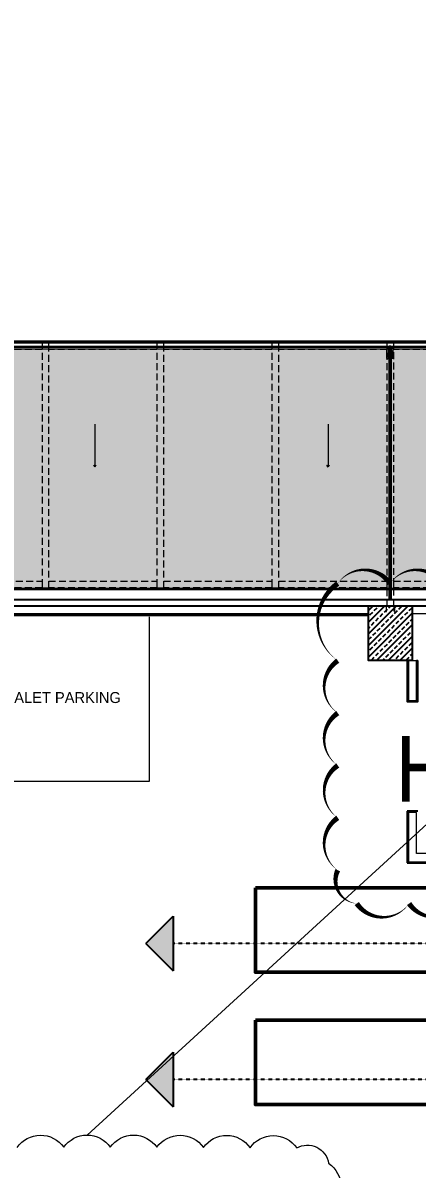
# Model space of a CAD drawing. Header units: metres. Extents: x -11418 to 773, y -8631 to 3561.
# Drawn here: x -5750 to -5029, y -1774 to 317 of the extents above; entities that cross this region are included whole.
import ezdxf
from ezdxf.enums import TextEntityAlignment as Align

# ---------------------------------------------------------------- set-up
doc = ezdxf.new("R2010")
doc.units = ezdxf.units.M
doc.header["$LTSCALE"] = 0.01
doc.header["$MEASUREMENT"] = 0
for name, pattern in [('DASHED2', [9.525, 6.35, -3.175]), ('HIDDEN2', [0.1875, 0.125, -0.0625]), ('IKEA Long Dashed', [2.5, 2, -0.5])]:
    doc.linetypes.add(name, pattern=pattern)
doc.layers.get('0').update_dxf_attribs({"color": 30, "lineweight": 0})
for name, color, linetype, lineweight in [('Ag-040', 2, 'Continuous', 20), ('AG-ELEV-03', 9, 'Continuous', 20), ('AG-Notation_Slope', 255, 'Continuous', 9), ('AG-Steel-Hidden', 197, 'HIDDEN2', 20), ('AG-Wall', 4, 'Continuous', 20), ('Cephe Duvarı', 3, 'Continuous', 30), ('HOLD', 7, 'Continuous', 0), ('SP2-Flooring', 4, 'DASHED2', 9), ('SSN_PBC-AM_0', 5, 'Continuous', 50)]:
    doc.layers.add(name, color=color, linetype=linetype, lineweight=lineweight)
for name, color, linetype in [('AG-ELEV-02', 152, 'Continuous'), ('AG-HATCH', 9, 'Continuous'), ('AG-PLASTER', 73, 'Continuous'), ('V-0_Hatch_Concrete', 252, 'Continuous'), ('V-2_Column', 160, 'Continuous')]:
    doc.layers.add(name, color=color, linetype=linetype)
doc.styles.add('ARIAL-ING', font='arial.ttf')
doc.styles.add('IIS IKEA SANS', font='')
doc.styles.get('IIS IKEA SANS').set_extended_font_data('IKEA Sans')

# ---------------------------------------------------------------- blocks, each defined once
blk = doc.blocks.new('150714_ARSA$0$KOLON 80X120')
at = {"layer": 'V-0_Hatch_Concrete'}
h = blk.add_hatch(dxfattribs=at)
h.set_pattern_fill('ANSI33', color=256, scale=60)
h.set_pattern_definition([(45, (-19036.79, -4512.143), (-10.606602, 10.606602), []), (45, (-19026.183, -4512.143), (-10.606602, 10.606602), [7.5, -3.75])])
h.paths.add_polyline_path([(0, 100), (80, 100), (80, 0), (0, 0)])
at = {"layer": 'V-2_Column'}
blk.add_lwpolyline([(0, 100), (80, 100), (80, 0), (0, 0), (0, 100)], dxfattribs=at)
blk = doc.blocks.new('A$C4EFB1426')
at = {"layer": 'SSN_PBC-AM_0'}
for points in [[(-12346, 1967), (-8986, 1967), (-8986, 429), (-12346, 429)], [(-12346, -446), (-8986, -446), (-8986, -1984), (-12346, -1984)]]:
    blk.add_lwpolyline(points, close=True, dxfattribs=at)
blk = doc.blocks.new('FAGDFS')
at = {"color": 3}
for p, q in [((-15, 207), (-15, 4622)), ((15, 207), (15, 4622)), ((-35, 207), (-35, 187)), ((-35, 207), (35, 207)), ((-35, 187), (35, 187)), ((35, 207), (35, 187))]:
    blk.add_line(p, q, dxfattribs=at)
for points in [[(-12, 85), (-27, 85), (-27, 187), (-12, 187)], [(10, 165), (10, 0), (-10, 0), (-10, 165)], [(12, 85), (27, 85), (27, 187), (12, 187)]]:
    blk.add_lwpolyline(points, close=True, dxfattribs=at)
blk = doc.blocks.new('SACAK')
at = {"layer": 'AG-HATCH', "true_color": 0x303030}
h = blk.add_hatch(dxfattribs=at)
h.set_pattern_fill('ACAD_ISO07W100', color=250, scale=5, angle=45, style=0)
h.set_pattern_definition([(45, (2208.435, 745.879), (-17.67767, 17.67767), [2.5, -15])])
h.paths.add_polyline_path([(-938.5, 291.5), (-938.5, 31.2), (-11.8, 31.2), (-11.8, 468.2), (-3621.6, 468.2), (-4378.6, 31.2), (-1171.5, 31.2), (-1171.5, 291.5)])
at = {"layer": 'AG-ELEV-02'}
for p, q in [((1.8, 481.8), (-3625.3, 481.8)), ((0.4, 480.4), (-3624.9, 480.4)), ((-0.3, 479.7), (-3624.7, 479.7)), ((-2871.9, 472.4), (-3622.8, 472.4)), ((-2872.8, 471.5), (-3622.5, 471.5)), ((-2871.9, 472.4), (-2872.8, 471.5)), ((-2872.8, 465.2), (-2872.8, 471.5)), ((-2871.9, 465.2), (-2871.9, 472.4)), ((-2031.4, 472.4), (-2869.1, 472.4)), ((-2869.1, 472.4), (-2868.2, 471.5)), ((-2869.1, 465.2), (-2869.1, 472.4)), ((-2032.3, 471.5), (-2868.2, 471.5)), ((-2868.2, 465.2), (-2868.2, 471.5))]:
    blk.add_line(p, q, dxfattribs=at)
at = {"layer": 'AG-ELEV-03'}
for p, q in [((-2876.1, 468.2), (-3621.6, 468.2)), ((-2876.1, 468.2), (-2872.8, 471.5)), ((-2876.1, 451.3), (-2876.1, 468.2)), ((-2864.9, 468.2), (-2868.2, 471.5)), ((-2035.6, 468.2), (-2864.9, 468.2)), ((-2864.9, 451.3), (-2864.9, 468.2)), ((-2876.1, 451.3), (-2872, 451.3)), ((-2864.9, 451.3), (-2869, 451.3)), ((-2038, 29.3), (-4381.8, 29.3)), ((-1171.5, 31.2), (-4378.6, 31.2))]:
    blk.add_line(p, q, dxfattribs=at)
at = {"layer": 'AG-Notation_Slope', "ltscale": 0.3}
for points in [[(-3409.7, 331.1), (-3409.7, 255.8), (-3407.7, 256.6), (-3409.7, 253), (-3411.6, 256.6), (-3409.7, 255.8)], [(-2983.8, 331.1), (-2983.8, 255.8), (-2981.9, 256.6), (-2983.8, 253), (-2985.7, 256.6), (-2983.8, 255.8)]]:
    blk.add_lwpolyline(points, dxfattribs=at)
at = {"layer": 'AG-Steel-Hidden', "ltscale": 10000}
for q in [(-3624.8, 480), (-3506.2, 467.6)]:
    blk.add_line((-3506.2, 480), q, dxfattribs=at)
for points in [[(-3506.2, 467.6), (-3621.5, 467.6), (-3703.8, 420.1)], [(-3493.8, 480), (-3296.2, 480), (-3296.2, 467.6), (-3493.8, 467.6), (-3493.8, 480)], [(-3283.8, 480), (-3086.2, 480), (-3086.2, 467.6), (-3283.8, 467.6), (-3283.8, 480)], [(-3073.8, 480), (-2876.2, 480), (-2876.2, 467.6), (-3073.8, 467.6), (-3073.8, 480)], [(-2876.2, 0), (-2863.8, 0), (-2863.8, 480), (-2876.2, 480), (-2876.2, 0)], [(-2863.8, 480), (-2666.2, 480), (-2666.2, 467.6), (-2863.8, 467.6), (-2863.8, 480)], [(-3703.8, 44.9), (-3506.2, 44.9), (-3506.2, 32.5), (-3703.8, 32.5), (-3703.8, 44.9)], [(-3493.8, 44.9), (-3296.2, 44.9), (-3296.2, 32.5), (-3493.8, 32.5), (-3493.8, 44.9)], [(-3283.8, 44.9), (-3086.2, 44.9), (-3086.2, 32.5), (-3283.8, 32.5), (-3283.8, 44.9)], [(-3073.8, 44.9), (-2876.2, 44.9), (-2876.2, 32.5), (-3073.8, 32.5), (-3073.8, 44.9)], [(-2863.8, 44.9), (-2666.2, 44.9), (-2666.2, 32.5), (-2863.8, 32.5), (-2863.8, 44.9)]]:
    blk.add_lwpolyline(points, dxfattribs=at)
for points in [[(-3506.2, 32.5), (-3493.8, 32.5), (-3493.8, 480), (-3506.2, 480)], [(-3296.2, 32.5), (-3283.8, 32.5), (-3283.8, 480), (-3296.2, 480)], [(-3086.2, 32.5), (-3073.8, 32.5), (-3073.8, 480), (-3086.2, 480)], [(-2880.3, -1), (-2880.3, 0), (-2859.7, 0), (-2859.7, -1)]]:
    blk.add_lwpolyline(points, close=True, dxfattribs=at)
for points in [[(-2876.8, -1), (-2877.8, -1), (-2877.8, -10.2, 1), (-2876.8, -10.2)], [(-2863.2, -1), (-2862.2, -1), (-2862.2, -10.2, -1), (-2863.2, -10.2)]]:
    blk.add_lwpolyline(points, format="xyb", close=True, dxfattribs=at)
at = {"layer": 'AG-ELEV-02', "color": 3, "xscale": 0.1, "yscale": 0.1, "zscale": 0.1, "rotation": 180}
blk.add_blockref('FAGDFS', (-2870.5, 473.7), dxfattribs=at)

msp = doc.modelspace()

# ---------------------------------------------------------------- hatches: boundary and pattern name
at = {"linetype": 'Continuous', "lineweight": -2, "transparency": 33554610}
for points in [[(-5525, -1362.2), (-5475, -1312.2), (-5475, -1412.2)], [(-5525, -1610.1), (-5475, -1560.1), (-5475, -1660.1)]]:
    msp.add_hatch(color=160, dxfattribs=at).paths.add_polyline_path(points, flags=0)

# ---------------------------------------------------------------- linework, layer by layer
msp.add_line((-5632.4, -1711.6), (131.9, 3560.6))
at = {"color": 160, "linetype": 'Continuous', "lineweight": -2, "transparency": 33554610}
for p, q in [((-5525, -1362.2), (-5475, -1312.2)), ((-5475, -1312.2), (-5475, -1412.2)), ((-5525, -1362.2), (-5475, -1412.2)), ((-5525, -1610.1), (-5475, -1560.1)), ((-5475, -1560.1), (-5475, -1660.1)), ((-5525, -1610.1), (-5475, -1660.1))]:
    msp.add_line(p, q, dxfattribs=at)
at = {"color": 160, "linetype": 'IKEA Long Dashed', "lineweight": -2, "transparency": 33554610}
for p, q in [((-4786.9, -1362.2), (-5475, -1362.2)), ((-4786.9, -1610.1), (-5475, -1610.1))]:
    msp.add_line(p, q, dxfattribs=at)
msp.add_lwpolyline([(-5760, -1734.1, -0.520567), (-5674.9, -1733.8, -0.520567), (-5589.9, -1733.7, -0.520567), (-5504.9, -1733.9, -0.520567), (-5419.8, -1734.2, -0.520567), (-5334.6, -1734.7, -0.520567), (-5249.3, -1735, -0.520567), (-5191, -1763, -0.520567), (-5190.4, -1848.2, -0.520567), (-5190, -1933.3, -0.520567), (-5189.8, -2018.4, -0.520567), (-5189.8, -2103.4, -0.520567), (-5223, -2158.9, -0.520567), (-5308.1, -2158.7, -0.520567), (-5393.2, -2158.3, -0.520567), (-5478.4, -2157.7, -0.520567), (-5563.8, -2157.9, -0.520567), (-5649, -2158.4, -0.520567), (-5734.1, -2158.8, -0.520567), (-5819.1, -2159, -0.520567)], format="xyb")
at = {"layer": 'AG-PLASTER'}
for p, q in [((-5878.4, -762.9), (-5118.4, -762.9)), ((-5030.4, -845.9), (-5028.4, -845.9)), ((-5028.4, -1120.9), (-5047.4, -1120.9)), ((-5047.4, -1120.9), (-5047.4, -1214.9)), ((-5047.4, -1214.9), (-4604.4, -1214.9))]:
    msp.add_line(p, q, dxfattribs=at)
msp.add_lwpolyline([(-5047.4, -845.9), (-5047.4, -920.9), (-5028.4, -920.9), (-5028.4, -845.9)], dxfattribs=at)
at = {"layer": 'AG-Wall'}
msp.add_line((-4621.4, -760.9), (-5038.4, -760.9), dxfattribs=at)
at = {"layer": 'AG-Wall', "linetype": 'Continuous', "transparency": 33554687}
for p, q in [((-5038.4, -845.9), (-5030.4, -845.9)), ((-5030.4, -1122.9), (-5045.4, -1122.9)), ((-5045.4, -1122.9), (-5045.4, -1212.9)), ((-5030.4, -1197.9), (-5030.4, -1122.9)), ((-4621.4, -1197.9), (-5030.4, -1197.9)), ((-5045.4, -1212.9), (-4606.4, -1212.9))]:
    msp.add_line(p, q, dxfattribs=at)
at = {"layer": 'AG-Wall'}
for points in [[(-5878.4, -745.9), (-5118.4, -745.9), (-5118.4, -760.9), (-5878.4, -760.9), (-5878.4, -745.9)], [(-5038.4, -745.9), (-4278.4, -745.9), (-4278.4, -760.9), (-4606.4, -760.9)]]:
    msp.add_lwpolyline(points, dxfattribs=at)
at = {"layer": 'AG-Wall', "linetype": 'Continuous', "transparency": 33554687}
msp.add_lwpolyline([(-5045.4, -845.9), (-5045.4, -918.9), (-5030.4, -918.9), (-5030.4, -845.9)], dxfattribs=at)
at = {"layer": 'Cephe Duvarı', "lineweight": -2, "ltscale": 1000, "transparency": 33554687}
for p, q in [((-6798.4, -734.4), (-2518.4, -734.4)), ((-6798.4, -745.9), (-2518.4, -745.9))]:
    msp.add_line(p, q, dxfattribs=at)
at = {"layer": 'HOLD'}
msp.add_lwpolyline([(-4948.5, -1289.3, 0, 9.56, -0.520567), (-5044.1, -1289.3, 0, 9.56, -0.520567), (-5139.7, -1289.3, 0, 9.56, -0.520567), (-5174.4, -1228.4, 0, 9.56, -0.520567), (-5174.4, -1132.8, 0, 9.56, -0.520567), (-5174.4, -1037.3, 0, 9.56, -0.520567), (-5174.4, -941.7, 0, 9.56, -0.520567), (-5174.4, -846.1, 0, 9.56, -0.520567), (-5174.4, -705.3, 0, 9.56, -0.520567), (-5078.8, -705.3, 0, 9.56, -0.520567), (-4983.2, -705.3, 0, 9.56, -0.520567)], format="xyseb", dxfattribs=at)
at = {"layer": 'SP2-Flooring', "color": 30, "linetype": 'Continuous', "lineweight": 20}
msp.add_lwpolyline([(-5943.4, -1065.9), (-5518.4, -1065.9), (-5518.4, -765.9)], dxfattribs=at)

# ---------------------------------------------------------------- block references
at = {"xscale": 0.1, "yscale": 0.1, "zscale": 0.1}
msp.add_blockref('A$C4EFB1426', (-4090.3, -1457.5), dxfattribs=at)
at = {"layer": 'AG-ELEV-02'}
msp.add_blockref('SACAK', (-2208.4, -745.9), dxfattribs=at)
at = {"layer": 'V-2_Column', "lineweight": -2, "transparency": 33554610}
msp.add_blockref('150714_ARSA$0$KOLON 80X120', (-5118.4, -845.9), dxfattribs=at)

# ---------------------------------------------------------------- texts
at = {"layer": 'Ag-040', "style": 'IIS IKEA SANS'}
msp.add_text('TRANSPALET PARKING', height=20, dxfattribs=at).set_placement((-5722.2, -913.4), align=Align.MIDDLE_CENTER)
at = {"layer": 'HOLD', "style": 'ARIAL-ING', "width": 0.9}
msp.add_text('HOLD', height=120, dxfattribs=at).set_placement((-5069.3, -1103.4))

doc.saveas('drawing.dxf')
